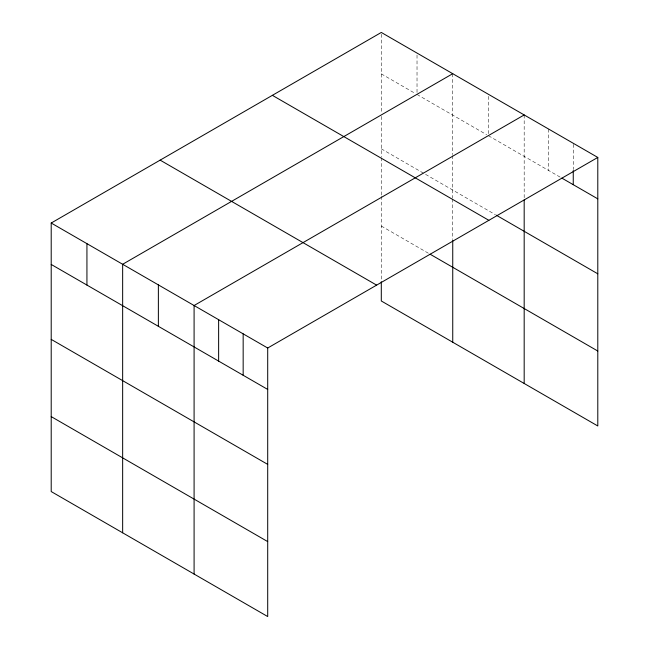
<?xml version="1.0" encoding="UTF-8"?>
<svg xmlns="http://www.w3.org/2000/svg" width="649" height="649" viewBox="0 0 649 649"><rect width="100%" height="100%" fill="white"/><g stroke="black" fill="none" stroke-linecap="round" stroke-linejoin="round"><path stroke-width="0.49" stroke-dasharray="3.25 2.43" d="M381.296 111.336L381.296 32.45M381.296 73.864L415.279 93.48M417.023 94.486L486.718 134.732M488.462 135.738L560.987 177.607M381.296 148.816L495.43 214.705M381.296 226.03L428.348 253.199M573.254 144.289L573.254 169.535M548.721 129.11L548.721 170.525M524.181 114.946L524.181 197.888M488.462 96.344L488.462 133.718M452.742 73.694L452.742 154.608M452.742 155.622L452.742 197.977M452.742 198.967L452.742 239.562M417.023 55.092L417.023 92.466M381.296 116.406L381.296 156.733M381.296 157.723L381.296 195.341M381.296 196.331L381.296 280.725"/><path stroke-width="0.97" d="M51.206 223.029L267.704 348.018L267.704 616.55L51.206 491.561L51.206 223.029L381.296 32.45L597.794 157.439L597.794 425.971L381.296 300.982L381.296 281.739M452.742 73.694L122.653 264.273L122.653 532.805M524.181 114.946L194.092 305.517L194.092 574.057M267.704 348.018L597.794 157.439M561.864 178.11L597.794 198.854M496.307 215.208L597.794 273.805M272.369 95.338L488.859 220.327M430.092 254.205L597.794 351.028M160.141 160.133L376.631 285.13M51.206 264.443L267.704 389.432M51.206 339.386L267.704 464.384M51.206 416.609L267.704 541.599M573.254 170.549L573.254 184.689M524.181 199.908L524.181 383.478M452.742 240.552L452.742 342.234M243.164 333.854L243.164 375.268M218.632 319.681L218.632 361.104M158.372 284.895L158.372 326.309M86.934 243.651L86.934 285.065"/></g></svg>
